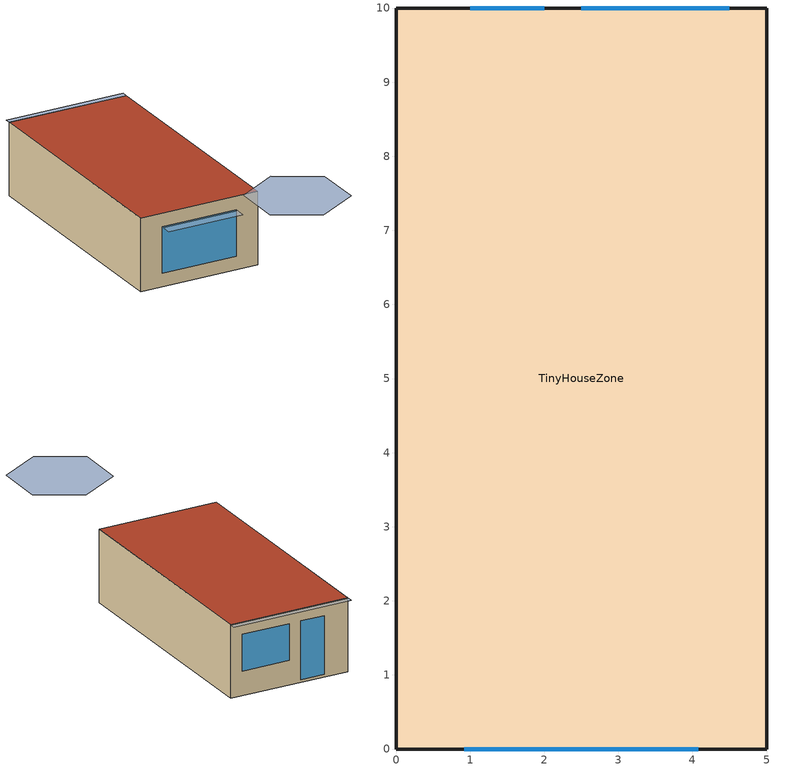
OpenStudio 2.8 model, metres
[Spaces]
TinyHouseZone
 floor ground: 0,0 0,10 5,10 5,0 z0
 wall outside: 5,10 0,10 0,0 5,0 5,10 z0:3
 window: 4.5,10 2.5,10 z1:2.5; 2,10 1,10 z0.1:2.5; 0.92,0 4.08,0 z0.55:2.45
 roof outside: 5,0 5,10 0,10 0,0 z3
shading: 0,10 5,10 5,10.25 0,10.25 z3; 4.08,0 0.92,0 0.92,-0.5 4.08,-0.5 z2.45; 3.27,-4 5,-5 6.73,-4 6.73,-2 5,-1 3.27,-2 z4
[Building]
Building 1: Default Construction Set=Default Generic Construction Set
[Material]
Name | Roughness | Thickness {m} | Conductivity {W/m-K} | Density {kg/m3} | Specific Heat {J/kg-K} | Thermal Absorptance | Solar Absorptance | Visible Absorptance
Generic 50mm Insulation; Generic 25mm Insulation | MediumRough | 0.05 | 0.03 | 43 | 1210 | 0.9 | 0.7 | 0.7
Generic HW Concrete | MediumRough | 0.2 | 1.95 | 2240 | 900 | 0.9 | 0.8 | 0.8
Generic Ceiling Air Gap | Smooth | 0.1 | 0.556 | 1.28 | 1000 | 0.9 | 0.7 | 0.7
Generic Painted Metal | Smooth | 0.0015 | 45 | 7690 | 410 | 0.9 | 0.5 | 0.5
Generic 25mm Wood | MediumSmooth | 0.0254 | 0.15 | 608 | 1630 | 0.9 | 0.5 | 0.5
Generic Gypsum Board | MediumSmooth | 0.0127 | 0.16 | 800 | 1090 | 0.9 | 0.5 | 0.5
Generic Wall Air Gap | Smooth | 0.1 | 0.667 | 1.28 | 1000 | 0.9 | 0.7 | 0.7
Generic LW Concrete | MediumRough | 0.1 | 0.53 | 1280 | 840 | 0.9 | 0.8 | 0.8
Generic Acoustic Tile | MediumSmooth | 0.02 | 0.06 | 368 | 590 | 0.9 | 0.2 | 0.2
Material 3 | Smooth | 0.1 | 0.1 | 0.1 | 0.1 |  | 0.65 | 0.65
[WindowMaterial:Glazing] Optical Data Type=SpectralAverage; Thickness {m}=0.006; Infrared Transmittance at Normal Incidence=0; Front Side Infrared Hemispherical Emissivity=0.84; Conductivity {W/m-K}=1; Dirt Correction Factor for Solar and Visible Transmittance=1; Solar Diffusing=No
Name | Solar Transmittance at Normal Incidence | Front Side Solar Reflectance at Normal Incidence | Back Side Solar Reflectance at Normal Incidence | Visible Transmittance at Normal Incidence | Front Side Visible Reflectance at Normal Incidence | Back Side Visible Reflectance at Normal Incidence | Back Side Infrared Hemispherical Emissivity
Generic Low-e Glass | 0.45 | 0.36 | 0.36 | 0.71 | 0.21 | 0.21 | 0.047
Generic Clear Glass | 0.77 | 0.07 | 0.07 | 0.88 | 0.08 | 0.08 | 0.84
[WindowMaterial:Gas]
Generic Window Air Gap: Gas Type=Air; Thickness {m}=0.0127
[Construction]
Generic Interior Ceiling: Generic LW Concrete, Generic Ceiling Air Gap, Generic Acoustic Tile
Generic Exterior Door: Generic Painted Metal, Generic 25mm Insulation, Generic Painted Metal
Generic Interior Door: Generic 25mm Wood
Generic Interior Wall: Generic Gypsum Board, Generic Wall Air Gap, Generic Gypsum Board
Generic Interior Floor: Generic Acoustic Tile, Generic Ceiling Air Gap, Generic LW Concrete
Generic Single Pane: Generic Clear Glass
Generic Underground Wall: Generic 50mm Insulation, Generic HW Concrete, Generic Wall Air Gap, Generic Gypsum Board
Generic Underground Roof: Generic 50mm Insulation, Generic HW Concrete, Generic Ceiling Air Gap, Generic Acoustic Tile
Generic Double Pane: Generic Low-e Glass, Generic Window Air Gap, Generic Clear Glass
Generic Ground Slab: Generic 50mm Insulation, Generic HW Concrete
Generic Shade: Material 3
[DefaultConstructionSet]
Default Generic Construction Set: Default Exterior Surface Constructions=Default Surface Constructions 3; Default Interior Surface Constructions=Default Surface Constructions 1; Default Ground Contact Surface Constructions=Default Surface Constructions 3; Default Exterior SubSurface Constructions=Default Sub Surface Constructions 2; Default Interior SubSurface Constructions=Default Sub Surface Constructions 1; Space Shading Construction=Generic Shade
[DefaultSurfaceConstructions]
Name | Floor Construction | Wall Construction | Roof Ceiling Construction
Default Surface Constructions 1 | Generic Interior Floor | Generic Interior Wall | Generic Interior Ceiling
Default Surface Constructions 3 | Generic Ground Slab | Generic Underground Wall | Generic Underground Roof
[DefaultSubSurfaceConstructions]
Name | Operable Window Construction | Glass Door Construction | Overhead Door Construction | Fixed Window Construction | Door Construction | Skylight Construction
Default Sub Surface Constructions 1 | Generic Single Pane | Generic Single Pane | Generic Interior Door
Default Sub Surface Constructions 2 |  | Generic Double Pane |  | Generic Double Pane | Generic Exterior Door | Generic Double Pane
[SpaceType]
Generic Office Program: Design Specification Outdoor Air Object=Generic Office Ventilation
[People:Definition] Number of People Calculation Method=People/Area; People per Space Floor Area {person/m2}=0.0565; Fraction Radiant=0.3; Sensible Heat Fraction=Autocalculate
People Definition 1; People Definition 2
[People] Number of People Schedule=Generic Office Occupancy; Multiplier=1
Name | People Definition | Space or SpaceType | Activity Level Schedule
Generic Office People | People Definition 1 | Generic Office Program | Generic Office Activity
Generic Office People 2 | People Definition 2 | TinyHouseZone
[Lights:Definition]
Lights Definition 1: Design Level Calculation Method=Watts/Area; Watts per Space Floor Area {W/m2}=10.55; Fraction Radiant=0.7; Fraction Visible=0.2; Return Air Fraction=0
[Lights]
Generic Office Lighting: Lights Definition=Lights Definition 1; Space or SpaceType=Generic Office Program; Schedule=Generic Office Lighting; Fraction Replaceable=1
[ElectricEquipment:Definition]
Electric Equipment Definition 1: Design Level Calculation Method=Watts/Area; Watts per Space Floor Area {W/m2}=10.33; Fraction Latent=0; Fraction Radiant=0.5; Fraction Lost=0
[ElectricEquipment]
Generic Office Equipment: Electric Equipment Definition=Electric Equipment Definition 1; Space or SpaceType=Generic Office Program; Schedule=Generic Office Equipment
[SpaceInfiltration:DesignFlowRate]
Generic Office Infiltration: Space or SpaceType=Generic Office Program; Schedule=Generic Office Infiltration; Design Flow Rate Calculation Method=Flow/ExteriorArea; Flow per Exterior Surface Area {m3/s-m2}=0.0002266; Constant Term Coefficient=1; Temperature Term Coefficient=0; Velocity Term Coefficient=0
[DesignSpecification:OutdoorAir]
Generic Office Ventilation: Outdoor Air Flow per Person {m3/s-person}=0.00236; Outdoor Air Flow per Floor Area {m3/s-m2}=0.000305; Outdoor Air Flow Rate {m3/s}=0; Outdoor Air Flow Air Changes per Hour {1/hr}=0
[Space]
TinyHouseZone: Space Type=Generic Office Program; Thermal Zone=Thermal Zone 1
[ThermalZone]
Thermal Zone 1: Thermostat=Thermostat Setpoint Dual Setpoint 1; Use Ideal Air Loads=No
[Sizing:Zone]
Thermal Zone 1: Zone Cooling Design Supply Air Temperature Input Method=SupplyAirTemperature; Zone Cooling Design Supply Air Temperature {C}=14; Zone Cooling Design Supply Air Temperature Difference {deltaC}=11.11; Zone Heating Design Supply Air Temperature Input Method=SupplyAirTemperature; Zone Heating Design Supply Air Temperature {C}=40; Zone Heating Design Supply Air Temperature Difference {deltaC}=11.11; Zone Cooling Design Supply Air Humidity Ratio {kg-H2O/kg-air}=0.0085; Zone Heating Design Supply Air Humidity Ratio {kg-H2O/kg-air}=0.008; Cooling Design Air Flow Method=DesignDay; Heating Design Air Flow Method=DesignDay; Account for Dedicated Outdoor Air System=No; Dedicated Outdoor Air System Control Strategy=NeutralSupplyAir; Dedicated Outdoor Air Low Setpoint Temperature for Design {C}=autosize; Dedicated Outdoor Air High Setpoint Temperature for Design {C}=autosize
[Zone equipment]
Thermal Zone 1: Zone HVAC Ideal Loads Air System 1
[ZoneHVAC:IdealLoadsAirSystem]
Zone HVAC Ideal Loads Air System 1: Heating Limit=LimitCapacity; Maximum Sensible Heating Capacity {W}=autosize; Cooling Limit=LimitFlowRateAndCapacity; Maximum Cooling Air Flow Rate {m3/s}=autosize; Maximum Total Cooling Capacity {W}=autosize; Demand Controlled Ventilation Type=None; Outdoor Air Economizer Type=DifferentialDryBulb; Sensible Heat Recovery Effectiveness=0; Latent Heat Recovery Effectiveness=0
[ThermostatSetpoint:DualSetpoint]
Thermostat Setpoint Dual Setpoint 1: Heating Setpoint Temperature Schedule=Generic Office Heating; Cooling Setpoint Temperature Schedule=Generic Office Cooling
[Schedule:Ruleset]
Name | Default Day Schedule | Summer Design Day Schedule | Winter Design Day Schedule
Generic Office Infiltration | Schedule Day 1 | OfficeMedium INFIL_SCH_PNNL_Wkdy_SmrDsn 1 | OfficeMedium INFIL_SCH_PNNL_Sat_WntrDsn 1
Generic Office Activity | Schedule Day 4 | OfficeMedium ACTIVITY_SCH_Default_SmrDsn 1 | OfficeMedium ACTIVITY_SCH_Default_WntrDsn 1
Generic Office Occupancy | Schedule Day 5 | OfficeMedium BLDG_OCC_SCH_SmrDsn 1 | OfficeMedium BLDG_OCC_SCH_WntrDsn 1
Generic Office Cooling | Schedule Day 8 | OfficeMedium CLGSETP_SCH_YES_OPTIMUM_SmrDsn 1 | OfficeMedium CLGSETP_SCH_YES_OPTIMUM_Default_WntrDsn 1
Generic Office Equipment | Schedule Day 11 | OfficeMedium BLDG_EQUIP_SCH_2013_SmrDsn 1 | OfficeMedium BLDG_EQUIP_SCH_2013_WntrDsn 1
Generic Office Lighting | Schedule Day 14 | OfficeMedium BLDG_LIGHT_SCH_2013_SmrDsn 1 | OfficeMedium BLDG_LIGHT_SCH_2013_WntrDsn 1
Generic Office Heating | Schedule Day 17 | OfficeMedium HTGSETP_SCH_YES_OPTIMUM_Default_SmrDsn 1 | OfficeMedium HTGSETP_SCH_YES_OPTIMUM_WntrDsn 1
[Schedule:Day]
Schedule Day 1; Schedule Day 4; OfficeMedium ACTIVITY_SCH_Default_SmrDsn 1; OfficeMedium ACTIVITY_SCH_Default_WntrDsn 1; OfficeMedium BLDG_OCC_SCH_WntrDsn 1; Schedule Day 8; OfficeMedium CLGSETP_SCH_YES_OPTIMUM_Default_WntrDsn 1; OfficeMedium BLDG_EQUIP_SCH_2013_SmrDsn 1; OfficeMedium BLDG_EQUIP_SCH_2013_WntrDsn 1; OfficeMedium BLDG_LIGHT_SCH_2013_SmrDsn 1; OfficeMedium BLDG_LIGHT_SCH_2013_WntrDsn 1; Schedule Day 17; OfficeMedium HTGSETP_SCH_YES_OPTIMUM_Default_SmrDsn 1: 24, 0, 0
OfficeMedium INFIL_SCH_PNNL_Wkdy_SmrDsn 1: 6, 6, 0.25, 22, 22, 1, 24, 0, 0
OfficeMedium INFIL_SCH_PNNL_Sat_WntrDsn 1: 6, 6, 0.25, 18, 18, 1, 24, 0, 0
Schedule Day 2: 6, 0, 0.25, 22, 0, 1, 24, 0, 0
Schedule Day 3: 6, 0, 0.25, 18, 0, 1, 24, 0, 0
Schedule Day 5: 6, 0, 0.05, 18, 0, 0, 24, 0, 0
OfficeMedium BLDG_OCC_SCH_SmrDsn 1: 6, 6, 1, 22, 22, 0.05, 24, 0, 0
Schedule Day 6: 6, 0, 0.1, 7, 0, 0.2, 8, 0, 0.95, 12, 0, 0.5, 13, 0, 0.95, 17, 0, 0.3, 18, 0, 0.1, 22, 0, 0.05, 24, 0, 0
Schedule Day 7: 6, 0, 0.1, 8, 0, 0.3, 12, 0, 0.1, 17, 0, 0.05, 19, 0, 0, 24, 0, 0
OfficeMedium CLGSETP_SCH_YES_OPTIMUM_SmrDsn 1: 5, 5, 25.7, 6, 6, 25, 7, 7, 24, 22, 22, 26.7, 24, 0, 0
Schedule Day 9: 5, 0, 25.6, 6, 0, 25, 7, 0, 24, 22, 0, 26.7, 24, 0, 0
Schedule Day 10: 5, 0, 25.7, 6, 0, 25, 7, 0, 24, 17, 0, 26.7, 24, 0, 0
Schedule Day 11: 6, 0, 0.288107, 18, 0, 0.230755, 24, 0, 0
Schedule Day 12: 6, 0, 0.381235, 8, 0, 0.857778, 12, 0, 0.76247, 13, 0, 0.857778, 17, 0, 0.476543, 18, 0, 0.381235, 24, 0, 0
Schedule Day 13: 6, 0, 0.381235, 8, 0, 0.476543, 12, 0, 0.33358, 17, 0, 0.285926, 19, 0, 0.230755, 24, 0, 0
Schedule Day 14: 6, 0, 0.0431163, 18, 0, 0.05, 24, 0, 0
Schedule Day 15: 5, 0, 0.1, 6, 0, 0.0862326, 7, 0, 0.258698, 8, 0, 0.776093, 17, 0, 0.431163, 18, 0, 0.258698, 20, 0, 0.172465, 22, 0, 0.0862326, 23, 0, 0.0431163, 24, 0, 0
Schedule Day 16: 6, 0, 0.0862326, 8, 0, 0.258698, 12, 0, 0.129349, 17, 0, 0.0431163, 19, 0, 0.05, 24, 0, 0
OfficeMedium HTGSETP_SCH_YES_OPTIMUM_WntrDsn 1: 5, 5, 17.6, 6, 6, 19.6, 7, 7, 21, 22, 22, 15.6, 24, 0, 0
Schedule Day 18: 5, 0, 17.8, 6, 0, 20, 7, 0, 21, 22, 0, 15.6, 24, 0, 0
Schedule Day 19: 5, 0, 17.8, 6, 0, 20, 7, 0, 21, 17, 0, 15.6, 24, 0, 0
[Schedule:Rule] Apply Sunday=No; Date Specification Type=DateRange; Start Month=1; Start Day=1; End Month=12; End Day=31
Name | Schedule Ruleset | Rule Order | Day Schedule | Apply Monday | Apply Tuesday | Apply Wednesday | Apply Thursday | Apply Friday | Apply Saturday
Schedule Rule 1 | Generic Office Infiltration | 0 | Schedule Day 2 | Yes | Yes | Yes | Yes | Yes | No
Schedule Rule 2 | Generic Office Infiltration | 1 | Schedule Day 3 | No | No | No | No | No | Yes
Schedule Rule 3 | Generic Office Occupancy | 0 | Schedule Day 6 | Yes | Yes | Yes | Yes | Yes | No
Schedule Rule 4 | Generic Office Occupancy | 1 | Schedule Day 7 | No | No | No | No | No | Yes
Schedule Rule 5 | Generic Office Cooling | 0 | Schedule Day 9 | Yes | Yes | Yes | Yes | Yes | No
Schedule Rule 6 | Generic Office Cooling | 1 | Schedule Day 10 | No | No | No | No | No | Yes
Schedule Rule 7 | Generic Office Equipment | 0 | Schedule Day 12 | Yes | Yes | Yes | Yes | Yes | No
Schedule Rule 8 | Generic Office Equipment | 1 | Schedule Day 13 | No | No | No | No | No | Yes
Schedule Rule 9 | Generic Office Lighting | 0 | Schedule Day 15 | Yes | Yes | Yes | Yes | Yes | No
Schedule Rule 10 | Generic Office Lighting | 1 | Schedule Day 16 | No | No | No | No | No | Yes
Schedule Rule 11 | Generic Office Heating | 0 | Schedule Day 18 | Yes | Yes | Yes | Yes | Yes | No
Schedule Rule 12 | Generic Office Heating | 1 | Schedule Day 19 | No | No | No | No | No | Yes
